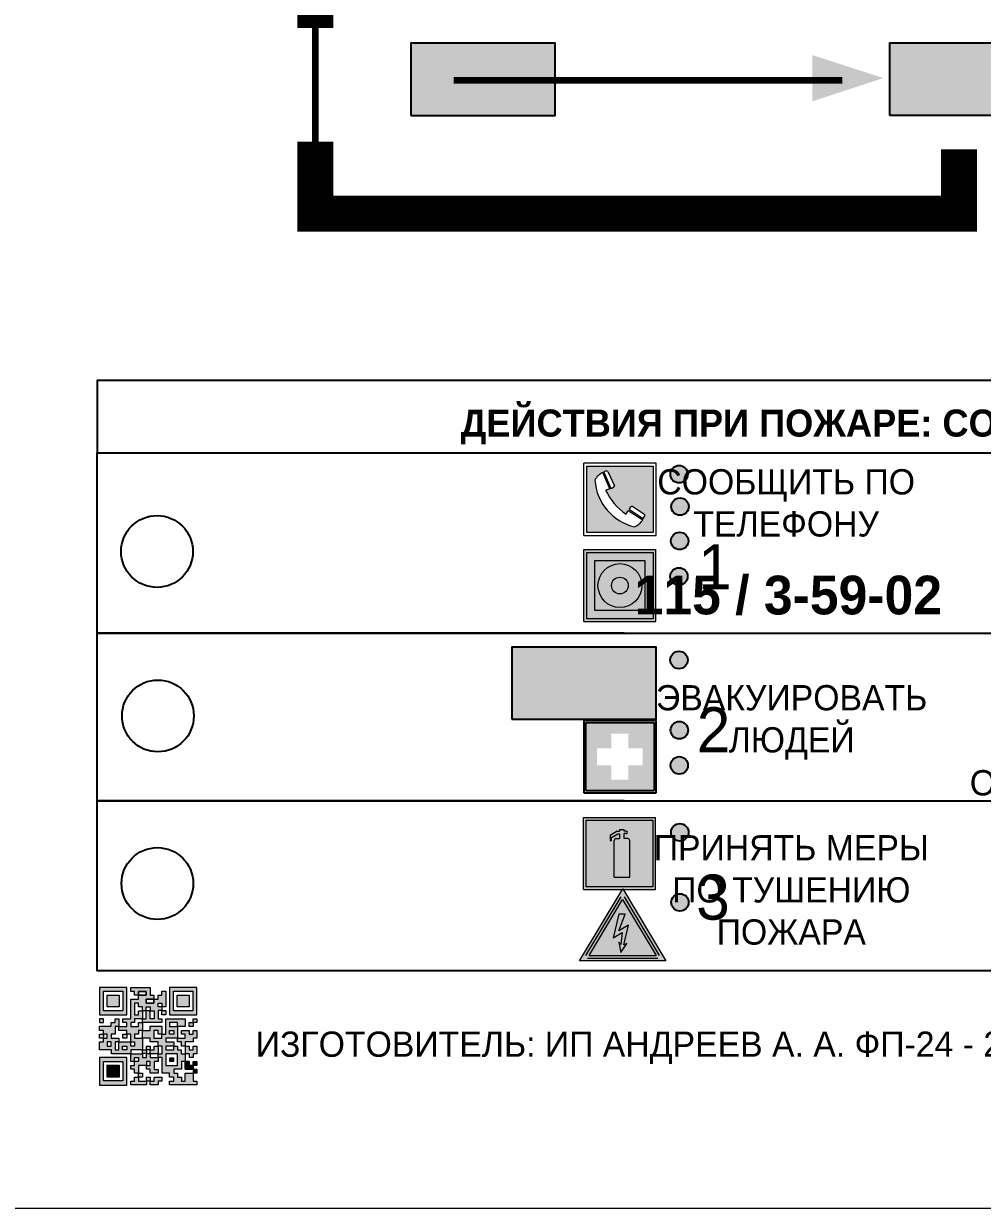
# Model space of a CAD drawing. Header units: millimetres. Extents: x 13114 to 67229, y 22859 to 38520.
# Drawn here: x 30433.5 to 30539.8, y 34765.1 to 34896.4 of the extents above; entities that cross this region are included whole.
import ezdxf

# ---------------------------------------------------------------- set-up
doc = ezdxf.new("R2010")
doc.units = ezdxf.units.MM
doc.layers.add('План_Штампы', color=7, linetype='Continuous')
doc.styles.add('обычный', font='arial.ttf')

# ---------------------------------------------------------------- blocks, each defined once
blk = doc.blocks.new('A$C3E6D3DDE')
at = {"lineweight": 5}
h = blk.add_hatch(color=40, dxfattribs=at)
h.paths.add_polyline_path([(24.1, 1.45), (16.46, -11.35), (31.74, -11.35)])
h.paths.add_polyline_path([(24.09, -0.46), (30.03, -10.41), (18.14, -10.41)], flags=16)
h.paths.add_polyline_path([(24.54, -3.08), (23.41, -6.02), (25.13, -5.01), (24.33, -8.5), (24.82, -8.27), (23.79, -9.86), (23.4, -8.04), (23.8, -8.43), (24.04, -6.29), (22.39, -7.25), (23.44, -3.08)], flags=0)
h = blk.add_hatch(color=256, dxfattribs=at)
h.paths.add_polyline_path([(24.37, 0.03, 0.567511), (23.82, 0.03), (17.59, -10.4, 0.582454), (17.86, -10.88), (30.32, -10.88, 0.582149), (30.6, -10.4)])
h.paths.add_polyline_path([(24.09, -0.46), (18.14, -10.41), (30.03, -10.41)], flags=16)
h.paths.add_polyline_path([(24.54, -3.08), (23.41, -6.02), (25.13, -5.01), (24.33, -8.5), (24.82, -8.27), (23.79, -9.86), (23.4, -8.04), (23.8, -8.43), (24.04, -6.29), (22.39, -7.25), (23.44, -3.08)], flags=0)
h = blk.add_hatch(color=40, dxfattribs=at)
h.paths.add_polyline_path([(24.09, -0.46), (18.14, -10.41), (30.03, -10.41)])
h.paths.add_polyline_path([(24.82, -8.27), (23.79, -9.86), (23.4, -8.04), (23.8, -8.43), (24.04, -6.29), (22.39, -7.25), (23.44, -3.08), (24.54, -3.08), (23.41, -6.02), (25.13, -5.01), (24.33, -8.5)], flags=16)
at = {"color": 40, "lineweight": 5}
for p, q in [((16.46, -11.35), (24.1, 1.45)), ((24.1, 1.45), (31.74, -11.35))]:
    blk.add_line(p, q, dxfattribs=at)
at = {"lineweight": 5}
for p, q in [((17.59, -10.4), (23.82, 0.03)), ((24.37, 0.03), (30.6, -10.4)), ((18.14, -10.41), (24.09, -0.46)), ((24.09, -0.46), (30.03, -10.41)), ((23.44, -3.08), (22.39, -7.25)), ((23.41, -6.02), (24.54, -3.08)), ((24.54, -3.08), (23.44, -3.08)), ((22.39, -7.25), (24.04, -6.29)), ((25.13, -5.01), (23.41, -6.02)), ((24.04, -6.29), (23.8, -8.43)), ((24.33, -8.5), (25.13, -5.01)), ((23.8, -8.43), (23.4, -8.04)), ((23.4, -8.04), (23.79, -9.86)), ((23.79, -9.86), (24.82, -8.27)), ((24.82, -8.27), (24.33, -8.5)), ((18.14, -10.41), (30.03, -10.41)), ((17.86, -10.88), (30.32, -10.88))]:
    blk.add_line(p, q, dxfattribs=at)
at = {"color": 50, "lineweight": 5}
blk.add_line((31.74, -11.35), (16.46, -11.35), dxfattribs=at)
blk = doc.blocks.new('QR')
at = {"lineweight": 0}
h = blk.add_hatch(color=256, dxfattribs=at)
h.dxf.hatch_style = 1
h.paths.add_polyline_path([(9241.16, 2687.38), (9242.01, 2687.38), (9242.01, 2687.83), (9241.59, 2687.83), (9241.59, 2688.68), (9239.45, 2688.68), (9239.45, 2688.25), (9239.86, 2688.25), (9239.86, 2687.83), (9240.29, 2687.83), (9240.29, 2688.25), (9241.16, 2688.25), (9241.16, 2687.83), (9240.29, 2687.83), (9240.29, 2687.38), (9239.45, 2687.38), (9239.45, 2685.22), (9238.57, 2685.22), (9238.57, 2684.8), (9239.02, 2684.8), (9239.02, 2684.37), (9238.13, 2684.37), (9238.13, 2683.92), (9239.02, 2683.92), (9239.02, 2683.5), (9239.44, 2683.5), (9239.44, 2682.64), (9239.87, 2682.64), (9239.87, 2682.18), (9239.44, 2682.18), (9239.44, 2682.64), (9238.13, 2682.64), (9238.13, 2681.76), (9237.71, 2681.76), (9237.71, 2682.64), (9238.13, 2682.64), (9238.13, 2683.07), (9237.27, 2683.07), (9237.27, 2683.51), (9237.71, 2683.51), (9237.71, 2684.37), (9238.13, 2684.37), (9238.13, 2685.22), (9237.71, 2685.22), (9237.71, 2684.8), (9237.28, 2684.8), (9237.28, 2684.38), (9235.98, 2684.38), (9235.98, 2683.92), (9236.4, 2683.92), (9236.4, 2683.49), (9236.84, 2683.49), (9236.84, 2683.07), (9236.4, 2683.07), (9236.4, 2682.64), (9235.98, 2682.64), (9235.98, 2681.76), (9237.29, 2681.76), (9237.29, 2681.33), (9239.43, 2681.33), (9239.43, 2681.76), (9240.74, 2681.76), (9240.74, 2683.05), (9239.87, 2683.05), (9239.87, 2683.5), (9240.29, 2683.5), (9240.29, 2683.91), (9240.74, 2683.91), (9240.74, 2684.81), (9240.29, 2684.81), (9240.29, 2684.79), (9240.29, 2684.37), (9239.45, 2684.37), (9239.45, 2684.8), (9239.87, 2684.8), (9239.87, 2685.21), (9240.74, 2685.21), (9240.74, 2686.1), (9240.29, 2686.1), (9240.29, 2685.64), (9239.86, 2685.64), (9239.86, 2686.95), (9240.29, 2686.95), (9240.29, 2686.52), (9240.74, 2686.52), (9240.74, 2686.1), (9241.16, 2686.1), (9241.16, 2686.53), (9241.59, 2686.53), (9241.59, 2686.1), (9242.02, 2686.1), (9242.02, 2685.21), (9241.59, 2685.21), (9241.59, 2686.1), (9241.16, 2686.1), (9241.16, 2685.21), (9240.74, 2685.21), (9240.74, 2684.81), (9242.89, 2684.81), (9242.89, 2685.22), (9242.47, 2685.22), (9242.47, 2686.11), (9242.89, 2686.11), (9242.89, 2686.52), (9242.46, 2686.52), (9242.46, 2686.95), (9242.89, 2686.95), (9242.89, 2686.52), (9243.32, 2686.52), (9243.32, 2688.26), (9242.9, 2688.26), (9242.9, 2687.83), (9242.47, 2687.83), (9242.47, 2687.38), (9242.01, 2687.38), (9242.01, 2686.94), (9241.16, 2686.94)])
h.paths.add_polyline_path([(9239.02, 2682.18), (9239.02, 2681.76), (9238.54, 2681.76), (9238.54, 2682.18)], flags=16)
h.paths.add_polyline_path([(9237.27, 2682.65), (9237.27, 2682.19), (9236.83, 2682.19), (9236.83, 2682.65)], flags=16)
h = blk.add_hatch(color=256, dxfattribs=at)
h.dxf.hatch_style = 1
h.paths.add_polyline_path([(9238.15, 2687.83), (9236.83, 2687.83), (9236.83, 2686.52), (9238.15, 2686.52)], flags=0)
h.paths.add_polyline_path([(9239.01, 2685.65), (9239.01, 2688.68), (9235.98, 2688.68), (9235.98, 2685.65)])
h.paths.add_polyline_path([(9236.41, 2686.1), (9236.41, 2688.26), (9238.56, 2688.26), (9238.56, 2686.1)], flags=16)
h.paths.add_polyline_path([(9236.83, 2686.52), (9236.83, 2687.83), (9238.15, 2687.83), (9238.15, 2686.52)], flags=0)
h = blk.add_hatch(color=256, dxfattribs=at)
h.dxf.hatch_style = 1
h.paths.add_polyline_path([(9238.15, 2686.52), (9238.15, 2687.83), (9236.83, 2687.83), (9236.83, 2686.52)])
h.paths.add_polyline_path([(9245.91, 2686.52), (9245.91, 2687.83), (9244.59, 2687.83), (9244.59, 2686.52)], flags=0)
h.paths.add_polyline_path([(9246.77, 2685.65), (9246.77, 2688.68), (9243.74, 2688.68), (9243.74, 2685.65)])
h.paths.add_polyline_path([(9244.17, 2686.1), (9244.17, 2688.26), (9246.32, 2688.26), (9246.32, 2686.1)], flags=16)
h.paths.add_polyline_path([(9244.59, 2686.52), (9244.59, 2687.83), (9245.91, 2687.83), (9245.91, 2686.52)], flags=0)
h = blk.add_hatch(color=256, dxfattribs=at)
h.dxf.hatch_style = 1
h.paths.add_polyline_path([(9240.75, 2681.76), (9240.75, 2681.35), (9241.17, 2681.35), (9241.17, 2681.76)])
h.paths.add_polyline_path([(9241.6, 2682.18), (9241.17, 2682.18), (9241.17, 2681.76), (9241.6, 2681.76)])
h.paths.add_polyline_path([(9242.47, 2681.34), (9242.47, 2682.19), (9242.02, 2682.19), (9242.02, 2681.76), (9241.6, 2681.76), (9241.6, 2681.34)])
h.paths.add_polyline_path([(9239.87, 2678.3), (9239.44, 2678.3), (9239.44, 2677.89), (9241.17, 2677.89), (9241.17, 2678.3), (9240.28, 2678.3), (9240.28, 2678.73), (9239.87, 2678.73)])
h.paths.add_polyline_path([(9240.75, 2678.73), (9240.75, 2679.19), (9240.28, 2679.19), (9240.28, 2678.73)])
h.paths.add_polyline_path([(9241.6, 2678.73), (9241.17, 2678.73), (9241.17, 2678.3), (9241.6, 2678.3)])
h.paths.add_polyline_path([(9242.02, 2678.3), (9241.6, 2678.3), (9241.6, 2677.89), (9242.48, 2677.89), (9242.48, 2678.31), (9242.9, 2678.31), (9242.9, 2678.73), (9242.02, 2678.73)])
h.paths.add_polyline_path([(9246.36, 2684.37), (9246.36, 2684.79), (9245.93, 2684.79), (9245.93, 2684.37)])
h.paths.add_polyline_path([(9246.78, 2685.2), (9246.36, 2685.2), (9246.36, 2684.79), (9246.78, 2684.79)])
h.paths.add_polyline_path([(9245.91, 2687.83), (9244.59, 2687.83), (9244.59, 2686.52), (9245.91, 2686.52)])
h = blk.add_hatch(color=256, dxfattribs=at)
h.dxf.hatch_style = 1
h.paths.add_polyline_path([(9243.32, 2686.11), (9242.89, 2686.11), (9242.89, 2685.64), (9243.32, 2685.64)])
h.paths.add_polyline_path([(9239.02, 2683.07), (9239.02, 2683.5), (9238.56, 2683.5), (9238.56, 2683.07)])
h.paths.add_polyline_path([(9236.4, 2684.8), (9236.4, 2685.22), (9235.98, 2685.22), (9235.98, 2684.8)])
h.paths.add_polyline_path([(9236.4, 2683.07), (9236.4, 2683.49), (9235.98, 2683.49), (9235.98, 2683.07)])
h = blk.add_hatch(color=256, dxfattribs=at)
h.dxf.hatch_style = 1
h.paths.add_polyline_path([(9243.32, 2682.64), (9243.32, 2683.07), (9244.62, 2683.07), (9244.62, 2684.37), (9243.74, 2684.37), (9243.74, 2684.8), (9244.62, 2684.8), (9244.62, 2684.37), (9245.48, 2684.37), (9245.48, 2685.22), (9243.32, 2685.22), (9243.32, 2683.5), (9242.89, 2683.5), (9242.89, 2683.06), (9242.01, 2683.06), (9242.01, 2683.91), (9242.47, 2683.91), (9242.47, 2683.5), (9242.89, 2683.5), (9242.89, 2684.38), (9241.59, 2684.38), (9241.59, 2683.91), (9240.74, 2683.91), (9240.74, 2683.05), (9241.59, 2683.05), (9241.59, 2682.64), (9242.47, 2682.64), (9242.47, 2682.19), (9242.91, 2682.19), (9242.91, 2681.34), (9242.48, 2681.34), (9242.48, 2680.91), (9242.91, 2680.91), (9242.91, 2679.17), (9243.75, 2679.17), (9243.75, 2678.73), (9244.2, 2678.73), (9244.2, 2678.3), (9243.75, 2678.3), (9243.75, 2677.88), (9246.78, 2677.88), (9246.78, 2678.3), (9246.35, 2678.3), (9246.35, 2679.19), (9245.48, 2679.19), (9245.48, 2678.31), (9245.05, 2678.31), (9245.05, 2678.73), (9244.62, 2678.73), (9244.62, 2679.19), (9244.2, 2679.19), (9244.2, 2679.61), (9245.05, 2679.61), (9245.05, 2680.46), (9245.48, 2680.46), (9245.48, 2681.34), (9245.04, 2681.34), (9245.04, 2681.76), (9244.63, 2681.76), (9244.63, 2682.19), (9244.21, 2682.19), (9244.21, 2681.76), (9243.32, 2681.76), (9243.32, 2682.19), (9244.21, 2682.19), (9244.21, 2682.64)])
h.paths.add_polyline_path([(9243.75, 2683.49), (9243.75, 2683.92), (9244.21, 2683.92), (9244.21, 2683.49)], flags=16)
h.paths.add_polyline_path([(9243.32, 2681.34), (9244.63, 2681.34), (9244.63, 2680.04), (9243.32, 2680.04)], flags=16)
h.paths.add_polyline_path([(9243.76, 2680.89), (9244.18, 2680.89), (9244.18, 2680.48), (9243.76, 2680.48)], flags=0)
h = blk.add_hatch(color=256, dxfattribs=at)
h.dxf.hatch_style = 1
h.paths.add_polyline_path([(9246.36, 2683.07), (9246.78, 2683.07), (9246.78, 2683.92), (9246.36, 2683.92), (9246.36, 2683.49), (9245.92, 2683.49), (9245.92, 2683.92), (9245.06, 2683.92), (9245.06, 2683.49), (9245.48, 2683.49), (9245.48, 2683.07), (9244.62, 2683.07), (9244.62, 2682.65), (9245.05, 2682.65), (9245.05, 2682.18), (9245.48, 2682.18), (9245.48, 2682.65), (9246.36, 2682.65)])
h.paths.add_polyline_path([(9246.78, 2682.18), (9246.36, 2682.18), (9246.36, 2681.75), (9245.92, 2681.75), (9245.92, 2682.18), (9245.48, 2682.18), (9245.48, 2681.34), (9245.48, 2681.34), (9245.94, 2681.34), (9245.94, 2680.91), (9246.36, 2680.91), (9246.36, 2681.34), (9246.78, 2681.34)])
h = blk.add_hatch(color=256, dxfattribs=at)
h.dxf.hatch_style = 1
h.paths.add_polyline_path([(9235.98, 2680.9), (9235.98, 2677.86), (9239.02, 2677.86), (9239.02, 2680.9)])
h.paths.add_polyline_path([(9238.57, 2680.48), (9238.57, 2678.32), (9236.41, 2678.32), (9236.41, 2680.48)], flags=16)
h.paths.add_polyline_path([(9238.15, 2680.05), (9238.15, 2678.74), (9236.83, 2678.74), (9236.83, 2680.05)], flags=0)
h = blk.add_hatch(color=256, dxfattribs=at)
h.dxf.hatch_style = 1
h.paths.add_polyline_path([(9242.02, 2680.46), (9242.48, 2680.46), (9242.48, 2680.91), (9241.58, 2680.91), (9241.58, 2681.35), (9241.17, 2681.35), (9241.17, 2680.91), (9240.75, 2680.91), (9240.75, 2681.33), (9239.43, 2681.33), (9239.43, 2680.46), (9239.86, 2680.46), (9239.86, 2680.92), (9240.3, 2680.92), (9240.3, 2680.46), (9239.86, 2680.46), (9239.86, 2680.04), (9239.44, 2680.04), (9239.44, 2679.62), (9239.86, 2679.62), (9239.86, 2679.19), (9240.29, 2679.19), (9240.29, 2680.03), (9241.18, 2680.03), (9241.18, 2680.47), (9241.6, 2680.47), (9241.6, 2680.03), (9241.18, 2680.03), (9241.18, 2679.61), (9241.6, 2679.61), (9241.6, 2679.19), (9242.47, 2679.19), (9242.47, 2679.6), (9242.02, 2679.6)])
h = blk.add_hatch(color=256, dxfattribs=at)
h.dxf.hatch_style = 1
h.paths.add_polyline_path([(9244.18, 2680.48), (9244.18, 2680.89), (9243.76, 2680.89), (9243.76, 2680.48)])
h = blk.add_hatch(color=256, dxfattribs=at)
h.dxf.hatch_style = 1
h.paths.add_polyline_path([(9245.93, 2680.04), (9245.93, 2680.46), (9245.48, 2680.46), (9245.48, 2679.62), (9246.35, 2679.62), (9246.35, 2680.04)])
h.paths.add_polyline_path([(9246.78, 2680.04), (9246.78, 2680.46), (9246.35, 2680.46), (9246.35, 2680.04)])
h.paths.add_polyline_path([(9246.78, 2679.18), (9246.78, 2679.62), (9246.35, 2679.62), (9246.35, 2679.18)])
h = blk.add_hatch(color=256, dxfattribs=at)
h.dxf.hatch_style = 1
h.paths.add_polyline_path([(9238.15, 2680.05), (9236.83, 2680.05), (9236.83, 2678.74), (9238.15, 2678.74)])
for points in [[(9237.71, 2685.22), (9238.13, 2685.22), (9238.13, 2684.37), (9237.71, 2684.37), (9237.71, 2683.51), (9237.27, 2683.51), (9237.27, 2683.07), (9238.13, 2683.07), (9238.13, 2682.64), (9237.71, 2682.64), (9237.71, 2681.76), (9238.13, 2681.76), (9238.13, 2682.64), (9239.44, 2682.64), (9239.44, 2683.5), (9239.02, 2683.5), (9239.02, 2683.07), (9238.56, 2683.07), (9238.56, 2683.5), (9239.02, 2683.5), (9239.02, 2683.92), (9238.13, 2683.92), (9238.13, 2684.37), (9239.02, 2684.37), (9239.02, 2684.8), (9238.57, 2684.8), (9238.57, 2685.22), (9239.45, 2685.22), (9239.45, 2687.38), (9240.29, 2687.38), (9240.29, 2687.83), (9239.86, 2687.83), (9239.86, 2688.25), (9239.45, 2688.25), (9239.45, 2688.68), (9241.59, 2688.68), (9241.59, 2687.83), (9242.01, 2687.83), (9242.01, 2687.38), (9242.47, 2687.38), (9242.47, 2687.83), (9242.9, 2687.83), (9242.9, 2688.26), (9243.32, 2688.26), (9243.32, 2686.52), (9242.89, 2686.52), (9242.89, 2686.11), (9243.32, 2686.11), (9243.32, 2685.64), (9242.89, 2685.64), (9242.89, 2686.11), (9242.47, 2686.11), (9242.47, 2685.22), (9242.89, 2685.22), (9242.89, 2684.81), (9240.74, 2684.81), (9240.74, 2683.91), (9241.59, 2683.91), (9241.59, 2684.38), (9242.89, 2684.38), (9242.89, 2683.5), (9242.47, 2683.5), (9242.47, 2683.91), (9242.01, 2683.91), (9242.01, 2683.06), (9242.89, 2683.06), (9242.89, 2683.5), (9243.32, 2683.5), (9243.32, 2685.22), (9245.48, 2685.22), (9245.48, 2684.37), (9244.62, 2684.37), (9244.62, 2683.07), (9245.48, 2683.07), (9245.48, 2683.49), (9245.06, 2683.49), (9245.06, 2683.92), (9245.92, 2683.92), (9245.92, 2683.49), (9246.36, 2683.49), (9246.36, 2683.92), (9246.78, 2683.92), (9246.78, 2683.07), (9246.36, 2683.07), (9246.36, 2682.65), (9245.48, 2682.65), (9245.48, 2682.18), (9245.92, 2682.18), (9245.92, 2681.75), (9246.36, 2681.75), (9246.36, 2682.18), (9246.78, 2682.18), (9246.78, 2681.34), (9246.36, 2681.34), (9246.36, 2680.91), (9245.94, 2680.91), (9245.94, 2681.34), (9245.48, 2681.34), (9245.48, 2680.46), (9245.93, 2680.46), (9245.93, 2680.04), (9246.35, 2680.04), (9246.35, 2680.46), (9246.78, 2680.46), (9246.78, 2680.04), (9246.78, 2680.04), (9246.35, 2680.04), (9246.35, 2679.62), (9246.78, 2679.62), (9246.78, 2679.18), (9246.35, 2679.18), (9246.35, 2678.3), (9246.78, 2678.3), (9246.78, 2677.88), (9243.75, 2677.88), (9243.75, 2678.3), (9244.2, 2678.3), (9244.2, 2678.73), (9243.75, 2678.73), (9243.75, 2679.17), (9242.91, 2679.17), (9242.91, 2680.91), (9242.48, 2680.91), (9242.48, 2680.46), (9242.02, 2680.46), (9242.02, 2679.6), (9242.47, 2679.6), (9242.47, 2679.19), (9241.6, 2679.19), (9241.6, 2679.61), (9241.18, 2679.61), (9241.18, 2680.03), (9240.29, 2680.03), (9240.29, 2679.19), (9240.75, 2679.19), (9240.75, 2678.73), (9240.28, 2678.73), (9240.28, 2678.3), (9241.17, 2678.3), (9241.17, 2678.73), (9241.6, 2678.73), (9241.6, 2678.3), (9242.02, 2678.3), (9242.02, 2678.73), (9242.9, 2678.73), (9242.9, 2678.31), (9242.48, 2678.31), (9242.48, 2677.89), (9241.6, 2677.89), (9241.6, 2678.3), (9241.17, 2678.3), (9241.17, 2677.89), (9239.44, 2677.89), (9239.44, 2678.3), (9239.87, 2678.3), (9239.87, 2678.73), (9240.28, 2678.73), (9240.28, 2679.19), (9240.29, 2679.19), (9239.86, 2679.19), (9239.86, 2679.62), (9239.44, 2679.62), (9239.44, 2680.04), (9239.86, 2680.04), (9239.86, 2680.46), (9239.43, 2680.46), (9239.43, 2681.33), (9237.29, 2681.33), (9237.29, 2681.76), (9235.98, 2681.76), (9235.98, 2682.64), (9236.4, 2682.64), (9236.4, 2683.07), (9235.98, 2683.07), (9235.98, 2683.49), (9236.4, 2683.49), (9236.4, 2683.92), (9235.98, 2683.92), (9235.98, 2684.38), (9237.28, 2684.38), (9237.28, 2684.8), (9237.71, 2684.8), (9237.71, 2685.22), (9237.92, 2685.22)], [(9240.74, 2686.1), (9240.74, 2686.52), (9240.29, 2686.52), (9240.29, 2686.95), (9239.86, 2686.95), (9239.86, 2685.64), (9240.29, 2685.64), (9240.29, 2686.1), (9240.74, 2686.1), (9240.74, 2686.52)], [(9240.74, 2685.21), (9239.87, 2685.21), (9239.87, 2684.8), (9239.45, 2684.8), (9239.45, 2684.37), (9240.29, 2684.37), (9240.29, 2684.79), (9240.29, 2684.81), (9240.74, 2684.81), (9240.74, 2685.21), (9239.87, 2685.21)], [(9244.62, 2684.37), (9244.62, 2684.8), (9243.74, 2684.8), (9243.74, 2684.37), (9244.62, 2684.37)], [(9240.74, 2683.05), (9240.74, 2681.76), (9239.43, 2681.76), (9239.43, 2681.33), (9240.75, 2681.33), (9240.75, 2681.35), (9240.75, 2680.91), (9241.17, 2680.91), (9241.17, 2681.35), (9241.58, 2681.35), (9241.58, 2680.91), (9242.48, 2680.91), (9242.48, 2681.34), (9242.91, 2681.34), (9242.91, 2682.19), (9242.47, 2682.19), (9242.47, 2682.64), (9241.59, 2682.64), (9241.59, 2683.05), (9240.74, 2683.05)], [(9240.74, 2683.91), (9240.29, 2683.91), (9240.29, 2683.5), (9239.87, 2683.5), (9239.87, 2683.05), (9240.74, 2683.05), (9240.74, 2683.91)], [(9244.62, 2683.07), (9243.32, 2683.07), (9243.32, 2682.64), (9244.21, 2682.64), (9244.21, 2682.19), (9243.32, 2682.19), (9243.32, 2681.76), (9244.21, 2681.76), (9244.21, 2682.19), (9244.63, 2682.19), (9244.63, 2681.76), (9245.04, 2681.76), (9245.04, 2681.34), (9245.48, 2681.34)], [(9245.48, 2682.18), (9245.05, 2682.18), (9245.05, 2682.65), (9244.62, 2682.65), (9244.62, 2683.07)], [(9241.6, 2681.76), (9242.02, 2681.76), (9242.02, 2682.19), (9242.47, 2682.19), (9242.47, 2681.34), (9241.6, 2681.34), (9241.6, 2681.76)], [(9245.48, 2682.18), (9245.48, 2681.34)], [(9239.86, 2680.46), (9239.86, 2680.92), (9240.3, 2680.92), (9240.3, 2680.46), (9239.86, 2680.46)], [(9245.48, 2680.46), (9245.05, 2680.46), (9245.05, 2679.61), (9244.2, 2679.61), (9244.2, 2679.19), (9244.62, 2679.19), (9244.62, 2678.73), (9245.05, 2678.73), (9245.05, 2678.31), (9245.48, 2678.31), (9245.48, 2679.19), (9246.35, 2679.19), (9246.35, 2679.07)], [(9246.35, 2679.62), (9245.48, 2679.62), (9245.48, 2680.46)], [(9245.48, 2680.46), (9245.48, 2679.62), (9246.35, 2679.62), (9246.35, 2680.04), (9245.93, 2680.04), (9245.93, 2680.46), (9245.48, 2680.46), (9245.48, 2679.62)], [(9246.35, 2679.62), (9246.35, 2679.18)]]:
    blk.add_lwpolyline(points, dxfattribs=at)
for points in [[(9235.98, 2685.65), (9239.01, 2685.65), (9239.01, 2688.68), (9235.98, 2688.68)], [(9236.41, 2688.26), (9238.56, 2688.26), (9238.56, 2686.1), (9236.41, 2686.1)], [(9240.29, 2687.83), (9241.16, 2687.83), (9241.16, 2688.25), (9240.29, 2688.25)], [(9240.29, 2688.25), (9241.16, 2688.25), (9241.16, 2687.83), (9240.29, 2687.83)], [(9243.74, 2685.65), (9246.77, 2685.65), (9246.77, 2688.68), (9243.74, 2688.68)], [(9244.17, 2688.26), (9246.32, 2688.26), (9246.32, 2686.1), (9244.17, 2686.1)], [(9236.83, 2687.83), (9238.15, 2687.83), (9238.15, 2686.52), (9236.83, 2686.52)], [(9242.01, 2687.38), (9241.16, 2687.38), (9241.16, 2686.94), (9242.01, 2686.94)], [(9241.16, 2687.38), (9242.01, 2687.38), (9242.01, 2686.94), (9241.16, 2686.94)], [(9242.89, 2686.52), (9242.46, 2686.52), (9242.46, 2686.95), (9242.89, 2686.95)], [(9244.59, 2687.83), (9245.91, 2687.83), (9245.91, 2686.52), (9244.59, 2686.52)], [(9241.16, 2686.1), (9240.74, 2686.1), (9240.74, 2685.21), (9241.16, 2685.21)], [(9241.16, 2686.53), (9241.59, 2686.53), (9241.59, 2686.1), (9241.16, 2686.1)], [(9241.59, 2686.1), (9242.02, 2686.1), (9242.02, 2685.21), (9241.59, 2685.21)], [(9235.98, 2684.8), (9236.4, 2684.8), (9236.4, 2685.22), (9235.98, 2685.22)], [(9245.93, 2684.79), (9246.36, 2684.79), (9246.36, 2684.37), (9245.93, 2684.37)], [(9246.36, 2685.2), (9246.78, 2685.2), (9246.78, 2684.79), (9246.36, 2684.79)], [(9236.4, 2683.07), (9236.84, 2683.07), (9236.84, 2683.49), (9236.4, 2683.49)], [(9243.75, 2683.92), (9244.21, 2683.92), (9244.21, 2683.49), (9243.75, 2683.49)], [(9236.83, 2682.19), (9237.27, 2682.19), (9237.27, 2682.65), (9236.83, 2682.65)], [(9238.54, 2682.18), (9239.02, 2682.18), (9239.02, 2681.76), (9238.54, 2681.76)], [(9239.44, 2682.64), (9239.87, 2682.64), (9239.87, 2682.18), (9239.44, 2682.18)], [(9240.75, 2681.76), (9241.17, 2681.76), (9241.17, 2681.35), (9240.75, 2681.35)], [(9241.17, 2682.18), (9241.6, 2682.18), (9241.6, 2681.76), (9241.17, 2681.76)], [(9235.98, 2677.86), (9239.02, 2677.86), (9239.02, 2680.9), (9235.98, 2680.9)], [(9236.41, 2680.48), (9238.57, 2680.48), (9238.57, 2678.32), (9236.41, 2678.32)], [(9241.18, 2680.03), (9241.6, 2680.03), (9241.6, 2680.47), (9241.18, 2680.47)], [(9243.32, 2680.04), (9244.63, 2680.04), (9244.63, 2681.34), (9243.32, 2681.34)], [(9243.76, 2680.89), (9244.18, 2680.89), (9244.18, 2680.48), (9243.76, 2680.48)], [(9236.83, 2680.05), (9238.15, 2680.05), (9238.15, 2678.74), (9236.83, 2678.74)]]:
    blk.add_lwpolyline(points, close=True, dxfattribs=at)
blk = doc.blocks.new('A$C456E1F9C')
at = {"lineweight": 5}
h = blk.add_hatch(color=242, dxfattribs=at)
h.paths.add_polyline_path([(0.51, -1.47), (0.51, -13.26), (12.29, -13.26), (12.29, -1.47)])
h.paths.add_polyline_path([(5.42, -4.95, -0.254479), (4.78, -5.4), (3.52, -2.53, -0.209735), (4.23, -2.4)], flags=16)
h.paths.add_polyline_path([(8.53, -8.6), (10.87, -10.17), (10.54, -10.76), (8.03, -9.13, -0.192251)], flags=16)
h.paths.add_polyline_path([(4.61, -5.49, 0.005518), (3.87, -5.72, 0.128647), (7.49, -10.01, 0.00809), (7.83, -9.33), (10.47, -10.97, -0.16736), (8.99, -12.25, -0.327862), (1.95, -3.95, -0.166952), (3.36, -2.62)], flags=16)
at = {"color": 242, "lineweight": 5}
for p, q in [((0, -13.77), (0, -0.97)), ((12.8, -0.97), (0, -0.97)), ((12.8, -13.77), (12.8, -0.97)), ((4.61, -5.49), (3.36, -2.62)), ((3.52, -2.53), (4.78, -5.4)), ((4.23, -2.4), (5.42, -4.95)), ((7.83, -9.33), (10.47, -10.97)), ((8.03, -9.13), (10.54, -10.76)), ((10.81, -10.12), (8.53, -8.6)), ((10.54, -10.76), (10.8, -10.3)), ((10.8, -10.3), (10.81, -10.12)), ((0, -13.77), (12.8, -13.77))]:
    blk.add_line(p, q, dxfattribs=at)
blk.add_lwpolyline([(0.51, -1.47), (12.29, -1.47), (12.29, -13.26), (0.51, -13.26)], close=True, dxfattribs=at)
for centre, radius, start, end in [((4.59, -5.34), 2.99, 114.2845, 152.1974), ((11.12, -3.31), 9.19, 183.9915, 256.6009), ((4.02, -3.27), 0.891, 76.3284, 123.7092), ((14.98, -39.1), 35.17, 107.1487, 108.4135), ((13.86, -0.94), 11.08, 205.5536, 234.8762), ((4.68, -4.59), 0.824, 276.9621, 334.0723), ((-13.31, 0.8), 23.44, 332.5487, 334.4027), ((8.94, -9.5), 0.989, 114.4092, 157.9388), ((7.87, -9.46), 3, 291.9291, 329.9329)]:
    blk.add_arc(centre, radius, start, end, dxfattribs=at)
blk = doc.blocks.new('A$C54414219')
at = {"true_color": 0xffffff}
h = blk.add_hatch(color=7, dxfattribs=at)
h.paths.add_polyline_path([(2.39, -9.45), (2.39, -18.3), (11.23, -18.3), (11.23, -9.45)], flags=0)
h.paths.add_polyline_path([(10.71, -13.87, -1), (2.92, -13.87, -1)], flags=0)
h.paths.add_polyline_path([(8.3, -13.87, -1), (5.33, -13.87, -1)], flags=0)
h.paths.add_polyline_path([(0.41, -7.47), (0.41, -20.27), (13.21, -20.27), (13.21, -7.47)])
h.paths.add_polyline_path([(0.92, -19.77), (12.71, -19.77), (12.71, -7.98), (0.92, -7.98)], flags=16)
h.paths.add_polyline_path([(11.23, -9.45), (11.23, -18.3), (2.39, -18.3), (2.39, -9.45)], flags=0)
at = {"lineweight": 5}
h = blk.add_hatch(color=242, dxfattribs=at)
h.paths.add_polyline_path([(12.71, -7.98), (0.92, -7.98), (0.92, -19.77), (12.71, -19.77)])
h.paths.add_polyline_path([(11.23, -18.3), (2.39, -18.3), (2.39, -9.45), (11.23, -9.45)], flags=16)
h.paths.add_polyline_path([(10.71, -13.87, -1), (2.92, -13.87, -1)], flags=0)
h.paths.add_polyline_path([(8.3, -13.87, -1), (5.33, -13.87, -1)], flags=0)
at = {"true_color": 0xffffff}
h = blk.add_hatch(color=7, dxfattribs=at)
h.paths.add_polyline_path([(2.39, -9.45), (2.39, -18.3), (11.23, -18.3), (11.23, -9.45)])
h.paths.add_polyline_path([(10.71, -13.87, -1), (2.92, -13.87, -1)], flags=16)
h.paths.add_polyline_path([(8.3, -13.87, -1), (5.33, -13.87, -1)], flags=0)
at = {"lineweight": 5}
h = blk.add_hatch(color=242, dxfattribs=at)
h.paths.add_polyline_path([(2.92, -13.87, 1), (10.71, -13.87, 1)])
h.paths.add_polyline_path([(8.3, -13.87, -1), (5.33, -13.87, -1)], flags=16)
at = {"color": 242, "lineweight": 5}
for p, q in [((0.41, -20.27), (0.41, -7.47)), ((0.41, -7.47), (13.21, -7.47)), ((0.41, -7.47), (13.21, -7.47)), ((13.21, -20.27), (13.21, -7.47)), ((0.41, -20.27), (13.21, -20.27))]:
    blk.add_line(p, q, dxfattribs=at)
for points in [[(0.92, -7.98), (12.71, -7.98), (12.71, -19.77), (0.92, -19.77)], [(2.39, -9.45), (11.23, -9.45), (11.23, -18.3), (2.39, -18.3)]]:
    blk.add_lwpolyline(points, close=True, dxfattribs=at)
for radius in [3.89, 1.49]:
    blk.add_circle((6.81, -13.87), radius, dxfattribs=at)
blk = doc.blocks.new('A$C32E8229D')
at = {"true_color": 0xffffff}
blk.add_hatch(color=7, dxfattribs=at).paths.add_polyline_path([(0, 0), (0, -8), (16, -8), (16, 0)])
h = blk.add_hatch(color=126)
h.paths.add_polyline_path([(0.2, -0.2), (15.8, -0.2), (15.8, -7.8), (0.2, -7.8)])
h.paths.add_polyline_path([(13.49, -2.05), (12.08, -2.05), (11.37, -2.63, 0.162397), (11.29, -2.84), (11.29, -3.63), (10.35, -3.63), (10.35, -4.05), (11.68, -4.05), (11.68, -3.48), (12.26, -4.28), (11.29, -5.1), (11.29, -6.78), (11.85, -6.78), (11.85, -5.44), (12.8, -4.64), (12.8, -5.94), (14.46, -5.94), (14.46, -5.39), (13.45, -5.39), (13.45, -3.97), (12.46, -2.59), (13.15, -2.59), (13.69, -3.34), (14.18, -3)], flags=16)
h.paths.add_polyline_path([(10.74, -1.82, 1), (11.8, -1.82, 1)], flags=16)
h.paths.add_polyline_path([(9.39, -3.59), (5.99, -3.59), (6.56, -3.03), (5.91, -3.03), (5.1, -3.83), (5.91, -4.64), (6.56, -4.64), (5.99, -4.09), (9.39, -4.09)], flags=16)
h.paths.add_polyline_path([(4.29, -1.08), (1.72, -1.08), (1.72, -6.6), (4.29, -6.6)], flags=16)
at = {"color": 126}
blk.add_lwpolyline([(16, -8), (0, -8), (0, 0), (16, 0)], close=True, dxfattribs=at)
blk = doc.blocks.new('A$C18900ED3')
h = blk.add_hatch(color=126)
h.paths.add_polyline_path([(-0.18, -0.18), (-7.02, -0.18), (-7.02, -7.02), (-0.18, -7.02)])
h.paths.add_polyline_path([(-5.89, -4.46), (-5.89, -2.77), (-4.46, -2.77), (-4.46, -1.31), (-2.77, -1.31), (-2.77, -2.77), (-1.33, -2.77), (-1.33, -4.46), (-2.77, -4.46), (-2.77, -5.89), (-4.46, -5.89), (-4.46, -4.46)], flags=16)
at = {"color": 126}
for p, q in [((-7.2, 0), (-7.2, -7.2)), ((0, 0), (-7.2, 0)), ((0, -7.2), (0, 0)), ((-7.02, -7.02), (-7.02, -0.18)), ((-7.02, -0.18), (-0.18, -0.18)), ((-0.18, -0.18), (-0.18, -7.02)), ((-0.18, -7.02), (-7.02, -7.02)), ((-7.2, -7.2), (0, -7.2))]:
    blk.add_line(p, q, dxfattribs=at)
blk = doc.blocks.new('A$C3AD82952')
at = {"true_color": 0xf5f5ff}
h = blk.add_hatch(color=7, dxfattribs=at)
h.dxf.hatch_style = 1
h.paths.add_polyline_path([(8.21, 8.73, 0.414214), (7.89, 9.05), (7.22, 9.05), (7.22, 9.92), (7.59, 9.92, 1), (7.57, 10.36), (7.22, 10.36), (7.22, 10.6), (6.43, 10.6), (6.43, 10.36), (6.01, 10.36), (4.74, 9.59), (4.74, 8.69), (4.98, 8.73), (4.98, 9.26), (6.12, 9.91), (6.43, 9.91), (6.43, 9.05), (5.76, 9.05, 0.414214), (5.44, 8.73), (5.44, 2.2), (8.21, 2.2)], flags=0)
h.paths.add_polyline_path([(12.8, 12.8), (0, 12.8), (0, 0), (12.8, 0)])
h.paths.add_polyline_path([(0.51, 12.29), (12.29, 12.29), (12.29, 0.51), (0.51, 0.51)], flags=16)
h.paths.add_polyline_path([(4.74, 9.59), (6.01, 10.36), (6.43, 10.36), (6.43, 10.6), (7.22, 10.6), (7.22, 10.36), (7.59, 10.36, -0.94586), (7.59, 9.92), (7.22, 9.92), (7.22, 9.05), (7.89, 9.05, -0.414214), (8.21, 8.73), (8.21, 2.2), (5.44, 2.2), (5.44, 8.73, -0.414214), (5.76, 9.05), (6.43, 9.05), (6.43, 9.91), (6.12, 9.91), (4.98, 9.26), (4.98, 8.73), (4.74, 8.69)], flags=0)
h = blk.add_hatch(color=242)
h.dxf.hatch_style = 1
h.paths.add_polyline_path([(12.29, 12.29), (0.51, 12.29), (0.51, 0.51), (12.29, 0.51)])
h.paths.add_polyline_path([(4.74, 8.69), (4.74, 9.59), (6.01, 10.36), (6.43, 10.36), (6.43, 10.6), (7.22, 10.6), (7.22, 10.36), (7.59, 10.36, -0.94586), (7.59, 9.92), (7.22, 9.92), (7.22, 9.05), (7.89, 9.05, -0.414214), (8.21, 8.73), (8.21, 2.2), (5.44, 2.2), (5.44, 8.73, -0.414214), (5.76, 9.05), (6.43, 9.05), (6.43, 9.91), (6.12, 9.91), (4.98, 9.26), (4.98, 8.73)], flags=16)
h = blk.add_hatch(color=7, dxfattribs=at)
h.dxf.hatch_style = 1
h.paths.add_polyline_path([(8.21, 8.73, 0.414214), (7.89, 9.05), (7.22, 9.05), (7.22, 9.92), (7.59, 9.92, 1), (7.57, 10.36), (7.22, 10.36), (7.22, 10.6), (6.43, 10.6), (6.43, 10.36), (6.01, 10.36), (4.74, 9.59), (4.74, 8.69), (4.98, 8.73), (4.98, 9.26), (6.12, 9.91), (6.43, 9.91), (6.43, 9.05), (5.76, 9.05, 0.414214), (5.44, 8.73), (5.44, 2.2), (8.21, 2.2)])
at = {"color": 242, "lineweight": 5}
for p, q in [((0, 0), (0, 12.8)), ((0, 12.8), (12.8, 12.8)), ((12.8, 0), (12.8, 12.8)), ((7.22, 10.6), (6.43, 10.6)), ((6.43, 10.6), (6.43, 10.36)), ((7.22, 10.36), (7.22, 10.6)), ((6.01, 10.36), (4.74, 9.59)), ((4.74, 9.59), (4.74, 8.69)), ((4.74, 8.69), (4.98, 8.73)), ((4.98, 9.26), (6.12, 9.91)), ((4.98, 8.73), (4.98, 9.26)), ((5.44, 2.2), (5.44, 8.73)), ((5.76, 9.05), (6.43, 9.05)), ((6.01, 10.36), (6.43, 10.36)), ((6.12, 9.91), (6.43, 9.91)), ((6.43, 9.91), (6.43, 9.05)), ((7.59, 10.36), (7.22, 10.36)), ((7.22, 9.05), (7.22, 9.92)), ((7.59, 9.92), (7.22, 9.92)), ((7.89, 9.05), (7.22, 9.05)), ((8.21, 2.2), (8.21, 8.73)), ((5.44, 2.2), (8.21, 2.2)), ((0, 0), (12.8, 0))]:
    blk.add_line(p, q, dxfattribs=at)
blk.add_lwpolyline([(0.51, 12.29), (12.29, 12.29), (12.29, 0.51), (0.51, 0.51)], close=True, dxfattribs=at)
for centre, radius, start, end in [((5.76, 8.73), 0.32, 90, 180), ((7.58, 10.14), 0.223, 273.1875, 86.8125), ((7.89, 8.73), 0.32, 0, 90)]:
    blk.add_arc(centre, radius, start, end, dxfattribs=at)
blk = doc.blocks.new('A$C7B4425F7')
at = {"true_color": 0xffffff}
blk.add_hatch(color=7, dxfattribs=at).paths.add_polyline_path([(0, 0), (-16, 0), (-16, -8), (0, -8)])
h = blk.add_hatch(color=126)
h.paths.add_polyline_path([(-0.2, -0.2), (-15.8, -0.2), (-15.8, -7.8), (-0.2, -7.8)])
h.paths.add_polyline_path([(-11.76, -2.03), (-11.76, -3.66), (-11.17, -3.66, -0.568275), (-11.17, -6.18), (-12.58, -6.18), (-12.58, -2.03)], flags=16)
h.paths.add_polyline_path([(-13.33, -4.12, -0.495768), (-13.59, -6.18), (-15.03, -6.18), (-15.03, -2.03), (-13.59, -2.03, -0.487973)], flags=16)
h.paths.add_polyline_path([(-10.25, -2.03), (-9.48, -2.03), (-9.48, -6.18), (-10.25, -6.18)], flags=16)
h.paths.add_polyline_path([(-13.84, -3.69), (-14.24, -3.69), (-14.24, -3.03), (-13.9, -3.03, -0.692621)], flags=0)
h.paths.add_polyline_path([(-9.15, -2.03), (-8.4, -2.03), (-8.04, -3.07), (-7.68, -2.03), (-6.93, -2.03), (-7.64, -4.1), (-6.93, -6.18), (-7.68, -6.18), (-8.04, -5.14), (-8.4, -6.18), (-9.15, -6.18), (-8.44, -4.1)], flags=16)
h.paths.add_polyline_path([(-11.76, -4.46), (-11.42, -4.46, -0.692621), (-11.36, -5.12), (-11.76, -5.12)], flags=0)
h.paths.add_polyline_path([(-13.9, -5.2), (-14.24, -5.2), (-14.24, -4.55), (-13.84, -4.55, -0.708038)], flags=0)
edge = h.paths.add_edge_path(flags=16)
edge.add_ellipse((-5.51, -4.08), major_axis=(0, 2.05), ratio=0.586184, start_angle=0, end_angle=360)
edge = h.paths.add_edge_path(flags=0)
edge.add_ellipse((-5.51, -4.08), major_axis=(0, 1.14), ratio=0.454828, start_angle=0, end_angle=360)
h.paths.add_polyline_path([(-4.13, -4.96, 0.377264), (-3.48, -4.52, 0.0555), (-3.16, -2.03), (-1.66, -2.03), (-1.66, -4.96), (-0.96, -4.96), (-0.96, -7.01), (-1.75, -7.01), (-1.75, -6.18), (-3.3, -6.18), (-3.3, -7.02), (-4.13, -7.02)], flags=16)
h.paths.add_polyline_path([(-2.73, -2.91), (-2.28, -2.91), (-2.28, -4.96), (-3.05, -4.96, 0.079136)], flags=0)
at = {"color": 126}
blk.add_lwpolyline([(-16, -8), (0, -8), (0, 0), (-16, 0)], close=True, dxfattribs=at)

msp = doc.modelspace()

# ---------------------------------------------------------------- hatches: boundary and pattern name
at = {"lineweight": 0}
h = msp.add_hatch(color=256, dxfattribs=at)
h.dxf.hatch_style = 1
h.paths.add_polyline_path([(30505.25, 34846.47, 1), (30507.18, 34846.47, 1)])
h = msp.add_hatch(color=256, dxfattribs=at)
h.dxf.hatch_style = 1
h.paths.add_polyline_path([(30505.36, 34842.88, 1), (30507.29, 34842.88, 1)])
h = msp.add_hatch(color=256, dxfattribs=at)
h.dxf.hatch_style = 1
h.paths.add_polyline_path([(30505.32, 34839.07, 1), (30507.25, 34839.07, 1)])
h = msp.add_hatch(color=256, dxfattribs=at)
h.dxf.hatch_style = 1
h.paths.add_polyline_path([(30505.23, 34835.14, 1), (30507.17, 34835.14, 1)])
h = msp.add_hatch(color=256, dxfattribs=at)
h.dxf.hatch_style = 1
h.paths.add_polyline_path([(30505.25, 34825.87, 1), (30507.18, 34825.87, 1)])
h = msp.add_hatch(color=256, dxfattribs=at)
h.dxf.hatch_style = 1
h.paths.add_polyline_path([(30505.29, 34818.09, 1), (30507.22, 34818.09, 1)])
h = msp.add_hatch(color=256, dxfattribs=at)
h.dxf.hatch_style = 1
h.paths.add_polyline_path([(30505.28, 34814.19, 1), (30507.21, 34814.19, 1)])
h = msp.add_hatch(color=256, dxfattribs=at)
h.dxf.hatch_style = 1
h.paths.add_polyline_path([(30505.34, 34806.77, 1), (30507.27, 34806.77, 1)])
h = msp.add_hatch(color=256, dxfattribs=at)
h.dxf.hatch_style = 1
h.paths.add_polyline_path([(30505.34, 34799, 1), (30507.27, 34799, 1)])

# ---------------------------------------------------------------- linework, layer by layer
at = {"color": 5, "lineweight": 0}
msp.add_lwpolyline([(30416.34, 34765.09), (31016.34, 34765.09), (31016.34, 35160.09), (30416.34, 35160.09)], close=True, dxfattribs=at)
at = {"lineweight": 0, "const_width": 4}
for points in [[(30465.88, 34895.91), (30465.88, 34939.69)], [(30537.27, 34882.48), (30537.27, 34875.36), (30465.88, 34875.36), (30465.88, 34883.34)]]:
    msp.add_lwpolyline(points, dxfattribs=at)
at = {"lineweight": 100}
msp.add_lwpolyline([(30465.88, 34895.91), (30465.88, 34881.66)], dxfattribs=at)
at = {"color": 126, "lineweight": 100, "true_color": 0x008754}
msp.add_lwpolyline([(30524.31, 34890.12), (30481.23, 34890.12)], dxfattribs=at)
for points in [[(30441.71, 34848.82), (30585.47, 34848.82), (30585.47, 34856.87), (30441.71, 34856.87)], [(30441.71, 34848.82), (30585.47, 34848.82), (30585.47, 34791.42), (30441.71, 34791.42)]]:
    msp.add_lwpolyline(points, close=True)
for points in [[(30500.12, 34828.83), (30441.71, 34828.83), (30585.47, 34828.83)], [(30500.12, 34810.25), (30441.71, 34810.25), (30585.47, 34810.25)]]:
    msp.add_lwpolyline(points)
for centre, radius in [((30506.22, 34846.47), 0.966), ((30506.32, 34842.88), 0.966), ((30448.33, 34837.9), 3.98), ((30506.28, 34839.07), 0.966), ((30506.2, 34835.14), 0.966), ((30506.21, 34825.87), 0.966), ((30448.43, 34819.67), 3.98), ((30506.25, 34818.09), 0.966), ((30506.24, 34814.19), 0.966), ((30506.3, 34806.77), 0.966), ((30448.37, 34801.09), 3.98), ((30506.31, 34799), 0.966)]:
    msp.add_circle(centre, radius)
at = {"layer": 'План_Штампы', "color": 126, "true_color": 0x008754}
msp.add_solid([(30520.98, 34887.79), (30521, 34892.93), (30528.87, 34890.38)], dxfattribs=at)

# ---------------------------------------------------------------- block references
at = {"xscale": -1}
for p in [(30492.49, 34894.24), (30503.66, 34827.3)]:
    msp.add_blockref('A$C32E8229D', p, dxfattribs=at)
for name, p, xscale, yscale, zscale in [('A$C456E1F9C', (30495.66, 34848.28), 0.625, 0.625, 0.625), ('A$C54414219', (30495.4, 34842.79), 0.625, 0.625, 0.625), ('A$C18900ED3', (30503.66, 34819.15), 1.111111111007631, 1.111111111007631, 1.111111111007631), ('A$C3AD82952', (30495.61, 34800.42), 0.625, 0.625, 0.625), ('A$C3E6D3DDE', (30484.9, 34799.61), 0.625, 0.625, 0.625)]:
    msp.add_blockref(name, p, dxfattribs=dict(xscale=xscale, yscale=yscale, zscale=zscale))
at = {"color": 22, "lineweight": 100, "true_color": 0xbb1e10}
msp.add_blockref('QR', (21205.98, 32100.89), dxfattribs=at)
at = {"layer": 'План_Штампы'}
msp.add_blockref('A$C7B4425F7', (30545.56, 34894.25), dxfattribs=at)

# ---------------------------------------------------------------- texts
at = {"lineweight": 0, "attachment_point": 5, "style": 'обычный'}
for s, insert, char_height, width in [('{\\fProxima Nova Rg|b1|i0|c204|p2;ДЕЙСТВИЯ ПРИ ПОЖАРЕ: СОХРАНЯЙТЕ СПОКОЙСТВИЕ\\H1.6644x; }', (30538.87, 34851.7), 3, 175.1736), ('{\\fProxima Nova Rg|b0|i0|c204|p2;СООБЩИТЬ ПО \\PТЕЛЕФОНУ}', (30518.09, 34843.27), 2.8, 126.6484), ('{\\fProxima Nova Rg|b0|i0|c204|p2;1\\H1.1667x; }', (30510.19, 34836.21), 5, 126.6484), ('{\\fProxima Nova Rg|b1|i0|c0|p2;\\H1.0714x;115 / 3-59-02\\H1.2822x; }', (30518.33, 34833.01), 4, 126.6484), ('\\pi-8.4,l8.4,t8.4;{\\fProxima Nova Rg|b0|i0|c204|p2;ОРИЕНТИРОВАТЬСЯ ПО ЗНАКАМ \\PНАПРАВЛЕНИЯ ДВИЖЕНИЯ\\PВЗЯТЬ С СОБОЙ ПОСТРАДАВШИХ\\PОКАЗАТЬ ПОМОЩЬ ПОСТРАДАВШИМ}', (30573.02, 34818.86), 2.8, 126.6484), ('{\\fProxima Nova Rg|b0|i0|c204|p2;ЭВАКУИРОВАТЬ \\PЛЮДЕЙ}', (30518.7, 34818.95), 2.8, 126.6484), ('{\\fProxima Nova Rg|b0|i0|c204|p2;2\\H1.1967x; }', (30510.04, 34818.13), 5, 126.6484), ('{\\fProxima Nova Rg|b0|i0|c204|p2;ПРИНЯТЬ МЕРЫ \\PПО ТУШЕНИЮ \\PПОЖАРА}', (30518.66, 34800.37), 2.8, 126.6484), ('{\\fProxima Nova Rg|b0|i0|c204|p2;3\\H1.1967x; }', (30509.98, 34799.55), 5, 126.6484), ('\\pi-8.4,l8.4,t8.4;{\\fProxima Nova Rg|b0|i0|c204|p2;ИЗГОТОВИТЕЛЬ: ИП АНДРЕЕВ А. А.\\fProxima Nova Rg|b0|i0|c0|p2; \\fProxima Nova Rg|b0|i0|c204|p2;ФП-24 - 2022/ 200-25-1440 ГОСТ 34428-2018-Е\\H1.2266x; }', (30533.31, 34782.88), 2.8, 191.3484)]:
    msp.add_mtext(s, dxfattribs=dict(at, insert=insert, char_height=char_height, width=width))

doc.saveas('drawing.dxf')
